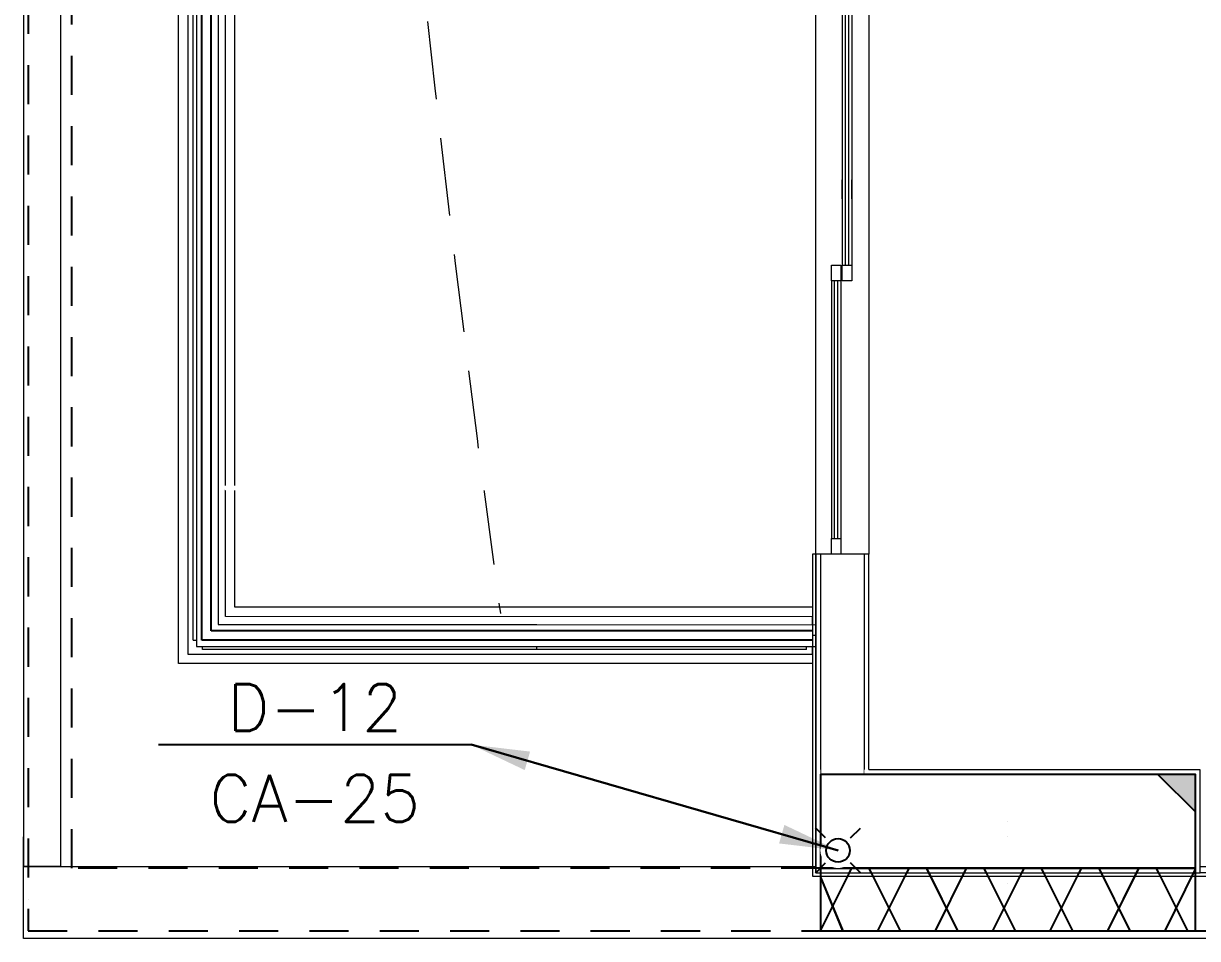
# Model space of a CAD drawing. Header units: millimetres. Extents: x 188.6 to 263.2, y 40.1 to 120.1.
# Drawn here: x 205.008 to 208.765, y 40.232 to 43.16 of the extents above; entities that cross this region are included whole.
import ezdxf
from ezdxf.enums import TextEntityAlignment as Align

# ---------------------------------------------------------------- set-up
doc = ezdxf.new("R2010")
doc.units = ezdxf.units.MM
doc.set_wipeout_variables(frame=1)
for name, pattern in [('HIDDEN', [0.375, 0.25, -0.125]), ('HIDDEN2', [0.1875, 0.125, -0.0625]), ('Linha Tracejada 2_1', [300, 200, -100]), ('Wipeout_Contour', [1000, 0, -1000])]:
    doc.linetypes.add(name, pattern=pattern)
for name, color, linetype in [('ARQ', 8, 'Continuous'), ('ESTR-PILARES', 11, 'Continuous'), ('ESTR-VIGAS', 11, 'HIDDEN2'), ('ESTRUTURA', 7, 'Continuous'), ('INC-CORRIMÃO', 7, 'Continuous'), ('Portas ARCHICAD', 7, 'Continuous'), ('SPDA-COL', 7, 'Continuous'), ('SPDA-D', 164, 'Continuous')]:
    doc.layers.add(name, color=color, linetype=linetype)
doc.styles.add('60-75', font='romans.shx', dxfattribs={"height": 0.12})
doc.styles.add('ROMANS', font='ROMANS.SHX', dxfattribs={"height": 0.15})
doc.dimstyles.new('IND75', dxfattribs={"dimtxt": 0.15, "dimasz": 0.1875, "dimexe": 0.15, "dimexo": 0, "dimgap": 0.1, "dimtad": 1, "dimzin": 10, "dimdsep": 46, "dimtxsty": '60-75', "dimcen": 0, "dimclrd": 256, "dimclre": 1, "dimclrt": 256, "dimadec": 0, "dimazin": 0, "dimtfac": 1, "dimtix": 1, "dimtmove": 2, "dimatfit": 3, "dimfxl": 0.15, "dimtolj": 1, "dimtzin": 6, "dimarcsym": 0})

# ---------------------------------------------------------------- blocks, each defined once
blk = doc.blocks.new('ESTR-1TP-29.09.2016')
at = {"layer": 'ESTR-PILARES'}
for p, q in [((4.8374, 2.9302), (4.8374, 2.9302)), ((4.8374, 2.8802), (4.8374, 2.8802)), ((4.2374, 2.5802), (4.3377, 2.7802)), ((4.3927, 2.7802), (4.4927, 2.5802)), ((4.4216, 2.5802), (4.5216, 2.7802)), ((4.5765, 2.7802), (4.6765, 2.5802)), ((4.6054, 2.5802), (4.7054, 2.7802)), ((4.7604, 2.7802), (4.8604, 2.5802)), ((4.7893, 2.5802), (4.8893, 2.7802)), ((4.9442, 2.7802), (5.0442, 2.5802)), ((4.9731, 2.5802), (5.0731, 2.7802)), ((5.1281, 2.7802), (5.2281, 2.5802)), ((5.157, 2.5802), (5.257, 2.7802)), ((5.3119, 2.7802), (5.4119, 2.5802)), ((4.2374, 2.7516), (4.3088, 2.5802)), ((5.3408, 2.5802), (5.4374, 2.7768)), ((4.8374, 2.7302), (4.8374, 2.7302)), ((4.2374, 2.5802), (4.2374, 2.5802)), ((4.2374, 2.5802), (4.2374, 2.5802)), ((5.4374, 2.5802), (5.4374, 2.5802)), ((5.4374, 2.5802), (5.4374, 2.5802))]:
    blk.add_line(p, q, dxfattribs=at)
for points in [[(4.2374, 2.7802), (5.4374, 2.7802), (5.4374, 3.0802), (4.2374, 3.0802), (4.2374, 2.7802)], [(5.4374, 3.0802), (5.3174, 3.0802), (5.4374, 2.9602), (5.4374, 3.0802)], [(5.4374, 2.7802), (4.2374, 2.7802), (4.2374, 2.5802), (5.4374, 2.5802), (5.4374, 2.7802)]]:
    blk.add_lwpolyline(points, dxfattribs=at)
for points in [[(5.4374, 3.0802), (5.3174, 3.0802), (5.4374, 2.9602)], [(5.4374, 3.0802), (5.4374, 2.9602), (5.4374, 3.0802)]]:
    blk.add_solid(points, dxfattribs=at)
at = {"layer": 'ESTR-VIGAS'}
blk.add_line((1.7024, 2.6802), (1.7024, 2.6802), dxfattribs=at)
for points in [[(1.7024, 12.7752), (1.7024, 2.5802), (5.4374, 2.5802)], [(4.2374, 2.7802), (1.8424, 2.7802), (1.8424, 11.9752)], [(11.7374, 2.7802), (5.4374, 2.7802)], [(5.4374, 2.5802), (11.7374, 2.5802)]]:
    blk.add_lwpolyline(points, dxfattribs=at)
blk = doc.blocks.new('Porta de Correr 21_5')
at = {"color": 254, "linetype": 'Wipeout_Contour', "lineweight": 0, "ltscale": 10976.212796}
blk.add_wipeout([(900, 50), (-900, 50), (-900, -35), (-850, -35), (-25, -35), (25, -35), (25, -65), (-25, -65), (-850, -65), (-900, -65), (-900, -120), (900, -120), (900, -30), (850, -30), (25, -30), (-25, -30), (-25, 0), (25, 0), (850, 0), (900, 0)], dxfattribs=at).dxf.layer = 'Portas ARCHICAD'
at = {"layer": 'Portas ARCHICAD', "color": 8, "linetype": 'Continuous', "lineweight": 0}
for p, q in [((900, 50), (-900, 50)), ((-900, 50), (-900, 35)), ((900, 35), (900, 50)), ((-900, 35), (-900, -105)), ((900, -105), (900, 35)), ((900, -30), (900, 0)), ((-900, -35), (-900, -65)), ((-900, -105), (-900, -120)), ((900, -120), (900, -105)), ((-900, -120), (900, -120))]:
    blk.add_line(p, q, dxfattribs=at)
at = {"color": 254, "linetype": 'Wipeout_Contour', "lineweight": 0, "ltscale": 1752.213372}
blk.add_wipeout([(25, 0), (25, -10), (850, -10), (850, 0)], dxfattribs=at).dxf.layer = 'Portas ARCHICAD'
at = {"color": 254, "linetype": 'Wipeout_Contour', "lineweight": 0, "ltscale": 1795.560345}
blk.add_wipeout([(-850, -35), (-850, -45), (-25, -45), (-25, -35)], dxfattribs=at).dxf.layer = 'Portas ARCHICAD'
at = {"color": 254, "linetype": 'Wipeout_Contour', "lineweight": 0, "ltscale": 1772.575676}
blk.add_wipeout([(25, -30), (850, -30), (850, -20), (25, -20)], dxfattribs=at).dxf.layer = 'Portas ARCHICAD'
at = {"color": 254, "linetype": 'Wipeout_Contour', "lineweight": 0, "ltscale": 1833.440941}
blk.add_wipeout([(-850, -65), (-25, -65), (-25, -55), (-850, -55)], dxfattribs=at).dxf.layer = 'Portas ARCHICAD'
at = {"color": 254, "linetype": 'Wipeout_Contour', "lineweight": 0, "ltscale": 1759.799264}
blk.add_wipeout([(25, -10), (25, -20), (850, -20), (850, -10)], dxfattribs=at).dxf.layer = 'Portas ARCHICAD'
at = {"color": 254, "linetype": 'Wipeout_Contour', "lineweight": 0, "ltscale": 1813.995774}
blk.add_wipeout([(-850, -45), (-850, -55), (-25, -55), (-25, -45)], dxfattribs=at).dxf.layer = 'Portas ARCHICAD'
at = {"layer": 'Portas ARCHICAD', "color": 8, "linetype": 'Continuous', "lineweight": 0}
for p, q in [((-25, 0), (-25, -30)), ((25, 0), (-25, 0)), ((25, 0), (850, 0)), ((25, -30), (25, 0)), ((850, 0), (850, -30)), ((900, 0), (850, 0)), ((-850, -35), (-900, -35)), ((-850, -35), (-25, -35)), ((-850, -65), (-850, -35)), ((-637.5, -34.9), (-298.1, -34.9)), ((-237.5, -34.9), (-298.1, -34.9)), ((-25, -30), (25, -30)), ((-25, -35), (-25, -65)), ((25, -35), (-25, -35)), ((850, -10), (25, -10)), ((25, -20), (850, -20)), ((25, -30), (850, -30)), ((25, -65), (25, -35)), ((850, -30), (900, -30)), ((-900, -65), (-850, -65)), ((-25, -45), (-850, -45)), ((-850, -55), (-25, -55)), ((-850, -65), (-25, -65)), ((-637.5, -65.1), (-298.1, -65.1)), ((-237.5, -65.1), (-298.1, -65.1)), ((-25, -65), (25, -65))]:
    blk.add_line(p, q, dxfattribs=at)
blk = doc.blocks.new('arq-3pav')
at = {"layer": 'ARQ', "color": 8, "linetype": 'Continuous', "lineweight": 0}
for p, q in [((0.4961, 0.8553), (0.4961, 10.02)), ((0.6761, 1.0353), (0.6761, 10.02)), ((2.5253, 1.035), (0.6761, 1.0353)), ((2.5253, 0.855), (0.4961, 0.8553))]:
    blk.add_line(p, q, dxfattribs=at)
at = {"layer": 'ARQ', "color": 8, "linetype": 'Continuous', "lineweight": 0, "flags": 128}
for points in [[(2.5353, 1.2051), (2.5253, 1.2051)], [(2.5253, 0.1749), (5.0953, 0.1749)], [(5.0953, 0.1849), (2.5353, 0.1849)], [(5.0953, 0.1849), (2.5353, 0.1849)], [(2.5353, 0.1749), (5.0953, 0.1749)]]:
    blk.add_lwpolyline(points, dxfattribs=at)
blk.add_lwpolyline([(11.275, -0.025), (0, -0.025), (0, 0.205), (11.275, 0.205)], close=True, dxfattribs=at)
at = {"layer": 'ARQ', "color": 8, "linetype": 'HIDDEN', "lineweight": 0}
blk.add_arc((68.4531, 10.2148), 67.5565, 180.16516, 187.826918, dxfattribs=at)
at = {"color": 8, "linetype": 'Wipeout_Contour', "lineweight": 0, "ltscale": 70050.249367}
blk.add_wipeout([(2.6903, 1.2051), (2.6903, 0.5149), (2.7053, 0.5149), (2.7053, 1.2051)], dxfattribs=at).dxf.layer = 'ARQ'
at = {"color": 8, "linetype": 'Wipeout_Contour', "lineweight": 0, "ltscale": 74292.257195}
blk.add_wipeout([(0.5261, 0.8853), (2.5253, 0.885), (2.5253, 0.9), (0.5411, 0.9003)], dxfattribs=at).dxf.layer = 'ARQ'
at = {"layer": 'ARQ', "color": 8, "linetype": 'Continuous', "lineweight": 0}
blk.add_line((2.6903, 1.2051), (2.6903, 0.4999), dxfattribs=at)
at = {"layer": 'ARQ', "color": 8, "linetype": 'Continuous', "lineweight": 0, "flags": 128}
blk.add_lwpolyline([(2.7053, 0.5149), (2.7053, 1.2051)], dxfattribs=at)
at = {"color": 8, "linetype": 'Wipeout_Contour', "lineweight": 0, "ltscale": 84654.079495}
blk.add_wipeout([(0.12, 0.205), (0.12, 20.185), (0.105, 20.2), (0.105, 0.205)], dxfattribs=at).dxf.layer = 'ARQ'
at = {"color": 8, "linetype": 'Wipeout_Contour', "lineweight": 0, "ltscale": 74113.932887}
blk.add_wipeout([(0.5411, 0.9003), (2.5253, 0.9), (2.5253, 0.99), (0.6311, 0.9903)], dxfattribs=at).dxf.layer = 'ARQ'
at = {"layer": 'ARQ', "color": 8, "linetype": 'Linha Tracejada 2_1', "lineweight": 0, "flags": 128}
for points in [[(0.5261, 0.8853), (2.5253, 0.885)], [(2.5253, 0.885), (2.5253, 0.9)]]:
    blk.add_lwpolyline(points, dxfattribs=at)
at = {"color": 8, "linetype": 'Wipeout_Contour', "lineweight": 0, "ltscale": 84896.24501}
blk.add_wipeout([(0.105, 0.205), (0.105, 20.2), (0.015, 20.29), (0.015, 0.205)], dxfattribs=at).dxf.layer = 'ARQ'
at = {"color": 8, "linetype": 'Wipeout_Contour', "lineweight": 0, "ltscale": 73935.643886}
blk.add_wipeout([(0.6311, 0.9903), (2.5253, 0.99), (2.5253, 1.005), (0.6461, 1.0053)], dxfattribs=at).dxf.layer = 'ARQ'
at = {"layer": 'ARQ', "color": 8, "linetype": 'Continuous', "lineweight": 0}
for p, q in [((2.5253, 1.035), (2.5253, 0.855)), ((0.12, 0.205), (0.12, 0.505))]:
    blk.add_line(p, q, dxfattribs=at)
at = {"layer": 'ARQ', "color": 8, "linetype": 'Continuous', "lineweight": 0, "flags": 128}
for points in [[(0.12, 0.205), (0.12, 20.185)], [(0.12, 0.205), (0.105, 0.205)]]:
    blk.add_lwpolyline(points, dxfattribs=at)
at = {"layer": 'ARQ', "color": 8, "linetype": 'Linha Tracejada 2_1', "lineweight": 0, "flags": 128}
for points in [[(2.5253, 1.005), (0.6461, 1.0053)], [(2.5253, 0.99), (2.5253, 1.005)], [(2.5253, 0.9), (2.5253, 0.99)]]:
    blk.add_lwpolyline(points, dxfattribs=at)
at = {"color": 8, "linetype": 'Wipeout_Contour', "lineweight": 0, "ltscale": 85138.427341}
blk.add_wipeout([(0.015, 0.205), (0.015, 20.29), (0, 20.305), (0, 0.205)], dxfattribs=at).dxf.layer = 'ARQ'
at = {"color": 8, "linetype": 'Wipeout_Contour', "lineweight": 0, "ltscale": 75473.524712}
blk.add_wipeout([(0.5261, 10.02), (0.5261, 0.8853), (0.5411, 0.9003), (0.5411, 10.02)], dxfattribs=at).dxf.layer = 'ARQ'
at = {"layer": 'ARQ', "color": 8, "linetype": 'Continuous', "lineweight": 0}
blk.add_line((0, 0), (0, 0.3), dxfattribs=at)
at = {"layer": 'ARQ', "color": 8, "linetype": 'Continuous', "lineweight": 0, "flags": 128}
for points in [[(0, 20.305), (0, 0.205)], [(0.015, 0.205), (0, 0.205)], [(0.105, 0.205), (0.015, 0.205)]]:
    blk.add_lwpolyline(points, dxfattribs=at)
at = {"color": 8, "linetype": 'Wipeout_Contour', "lineweight": 0, "ltscale": 75233.061845}
blk.add_wipeout([(0.5411, 10.02), (0.5411, 0.9003), (0.6311, 0.9903), (0.6311, 10.02)], dxfattribs=at).dxf.layer = 'ARQ'
at = {"color": 8, "linetype": 'Wipeout_Contour', "lineweight": 0, "ltscale": 72118.461719}
blk.add_wipeout([(2.5453, 0.9794), (1.6429, 0.9797), (1.6429, 0.9097), (2.5453, 0.9095)], dxfattribs=at).dxf.layer = 'ARQ'
at = {"layer": 'ARQ', "color": 8, "linetype": 'Linha Tracejada 2_1', "lineweight": 0, "flags": 128}
blk.add_lwpolyline([(0.5261, 10.02), (0.5261, 0.8853)], dxfattribs=at)
at = {"layer": 'ARQ', "color": 8, "linetype": 'Continuous', "lineweight": 0, "flags": 128}
for points in [[(2.5253, 1.2051), (2.5253, 0.1849)], [(2.5353, 0.1849), (2.5353, 1.2051)], [(2.5453, 0.9095), (2.5453, 0.9794)], [(2.5253, 0.9451), (2.5253, 0.1749)], [(2.5353, 0.9451), (2.5253, 0.9451)], [(2.5353, 0.1849), (2.5353, 0.9451)]]:
    blk.add_lwpolyline(points, dxfattribs=at)
at = {"color": 8, "linetype": 'Wipeout_Contour', "lineweight": 0, "ltscale": 74992.629588}
blk.add_wipeout([(0.6311, 10.02), (0.6311, 0.9903), (0.6461, 1.0053), (0.6461, 10.02)], dxfattribs=at).dxf.layer = 'ARQ'
at = {"layer": 'ARQ', "color": 8, "linetype": 'Linha Tracejada 2_1', "lineweight": 0, "flags": 128}
blk.add_lwpolyline([(0.6461, 1.0053), (0.6461, 10.02)], dxfattribs=at)
at = {"color": 8, "linetype": 'Wipeout_Contour', "lineweight": 0, "ltscale": 74739.227108}
blk.add_wipeout([(0.6235, 2.8274), (0.6237, 3.8774), (0.5537, 3.8774), (0.5535, 2.8274)], dxfattribs=at).dxf.layer = 'ARQ'
at = {"color": 8, "linetype": 'Wipeout_Contour', "lineweight": 0, "ltscale": 76000.312663}
blk.add_wipeout([(1.4983, 0.9797), (0.6232, 0.9799), (0.5532, 0.9099), (1.4983, 0.9097)], dxfattribs=at).dxf.layer = 'ARQ'
at = {"color": 8, "linetype": 'Wipeout_Contour', "lineweight": 0, "ltscale": 75900.538115}
blk.add_wipeout([(0.6234, 1.7774), (0.6235, 2.8274), (0.5535, 2.8274), (0.5534, 1.7774)], dxfattribs=at).dxf.layer = 'ARQ'
at = {"color": 8, "linetype": 'Wipeout_Contour', "lineweight": 0, "ltscale": 74044.802021}
blk.add_wipeout([(1.6429, 0.9797), (1.4983, 0.9797), (1.4983, 0.9097), (1.6429, 0.9097)], dxfattribs=at).dxf.layer = 'ARQ'
at = {"color": 8, "linetype": 'Wipeout_Contour', "lineweight": 0, "ltscale": 77111.893291}
blk.add_wipeout([(0.6232, 0.9799), (0.6234, 1.7774), (0.5534, 1.7774), (0.5532, 0.9099)], dxfattribs=at).dxf.layer = 'ARQ'
at = {"layer": 'ARQ', "color": 8, "linetype": 'Continuous', "lineweight": 0, "flags": 128}
for points in [[(0.6246, 10.0149), (0.6245, 9.1274), (0.6243, 8.0774), (0.6241, 7.0274), (0.624, 5.9774), (0.6238, 4.9274), (0.6237, 3.8774), (0.6235, 2.8274), (0.6234, 1.7774), (0.6232, 0.9799)], [(0.6232, 0.9799), (1.4983, 0.9797), (1.6429, 0.9797), (2.5453, 0.9794)]]:
    blk.add_lwpolyline(points, dxfattribs=at)
at = {"color": 8, "linetype": 'Wipeout_Contour', "lineweight": 0, "ltscale": 95214.000036}
blk.add_wipeout([(0.5435, 2.8274), (0.5434, 1.7774), (0.5534, 1.7774), (0.5534, 1.7974), (0.5535, 2.8274)], dxfattribs=at).dxf.layer = 'ARQ'
at = {"color": 8, "linetype": 'Wipeout_Contour', "lineweight": 0, "ltscale": 76087.990236}
blk.add_wipeout([(0.5732, 0.9099), (0.5732, 0.8999), (1.4983, 0.8997), (1.4983, 0.9097)], dxfattribs=at).dxf.layer = 'ARQ'
at = {"layer": 'ARQ', "color": 8, "linetype": 'Continuous', "lineweight": 0, "flags": 128}
blk.add_lwpolyline([(0.5732, 0.8999), (0.5732, 0.9099)], dxfattribs=at)
at = {"color": 8, "linetype": 'Wipeout_Contour', "lineweight": 0, "ltscale": 93739.234441}
blk.add_wipeout([(0.5437, 3.8774), (0.5435, 2.8274), (0.5535, 2.8274), (0.5535, 2.8474), (0.5537, 3.8774)], dxfattribs=at).dxf.layer = 'ARQ'
at = {"color": 8, "linetype": 'Wipeout_Contour', "lineweight": 0, "ltscale": 77272.929163}
blk.add_wipeout([(0.5434, 1.7774), (0.5432, 0.9299), (0.5532, 0.9299), (0.5534, 1.7774)], dxfattribs=at).dxf.layer = 'ARQ'
at = {"color": 8, "linetype": 'Wipeout_Contour', "lineweight": 0, "ltscale": 92678.513733}
blk.add_wipeout([(1.4983, 0.9097), (1.4983, 0.8997), (1.6429, 0.8997), (1.6429, 0.9097), (1.5183, 0.9097)], dxfattribs=at).dxf.layer = 'ARQ'
at = {"layer": 'ARQ', "color": 8, "linetype": 'Continuous', "lineweight": 0, "flags": 128}
for points in [[(0.5546, 10.0149), (0.5545, 9.1274), (0.5543, 8.0774), (0.5541, 7.0274), (0.554, 5.9774), (0.5538, 4.9274), (0.5537, 3.8774), (0.5535, 2.8274), (0.5534, 1.7774), (0.5532, 0.9099)], [(0.5432, 0.9299), (0.5434, 1.7774), (0.5435, 2.8274), (0.5437, 3.8774), (0.5438, 4.9274), (0.544, 5.9774), (0.5441, 7.0274), (0.5443, 8.0774), (0.5445, 9.1274), (0.5446, 9.9749)], [(0.5432, 0.9299), (0.5532, 0.9299)]]:
    blk.add_lwpolyline(points, dxfattribs=at)
at = {"color": 8, "linetype": 'Wipeout_Contour', "lineweight": 0, "ltscale": 72254.666146}
blk.add_wipeout([(1.6429, 0.8997), (2.5053, 0.8995), (2.5053, 0.9095), (1.6429, 0.9097)], dxfattribs=at).dxf.layer = 'ARQ'
at = {"layer": 'ARQ', "color": 8, "linetype": 'Continuous', "lineweight": 0, "flags": 128}
for points in [[(0.5532, 0.9099), (1.4983, 0.9097), (1.6429, 0.9097), (2.5453, 0.9095)], [(1.6429, 0.8997), (1.6429, 0.9097)], [(2.5053, 0.8995), (2.5053, 0.9095)], [(2.5053, 0.8995), (1.6429, 0.8997), (1.4983, 0.8997), (0.5732, 0.8999)]]:
    blk.add_lwpolyline(points, dxfattribs=at)
at = {"color": 8, "linetype": 'Wipeout_Contour', "lineweight": 0, "ltscale": 70616.208966}
blk.add_wipeout([(2.5353, 1.2051), (2.5353, 0.5149), (2.5503, 0.5149), (2.5503, 1.2051)], dxfattribs=at).dxf.layer = 'ARQ'
at = {"layer": 'ARQ', "color": 8, "linetype": 'Continuous', "lineweight": 0}
blk.add_line((2.5503, 1.2051), (2.5503, 0.4999), dxfattribs=at)
at = {"layer": 'ARQ', "color": 8, "linetype": 'Continuous', "lineweight": 0, "flags": 128}
blk.add_lwpolyline([(2.5353, 1.2051), (2.5353, 0.5149)], dxfattribs=at)
at = {"layer": 'ARQ', "color": 8, "linetype": 'Continuous', "lineweight": 0, "xscale": -0.001, "yscale": 0.001, "rotation": 90}
blk.add_blockref('Porta de Correr 21_5', (2.5853, 2.1051), dxfattribs=at)
at = {"color": 8, "linetype": 'Wipeout_Contour', "lineweight": 0, "ltscale": 173873.224778}
blk.add_wipeout([(2.5353, 0.4999), (2.5353, 0.1849), (3.7653, 0.1849), (3.7653, 0.5149), (2.7053, 0.5149), (2.7053, 0.4999), (3.7503, 0.4999), (3.7503, 0.1999), (2.5503, 0.1999), (2.5503, 0.4999)], dxfattribs=at).dxf.layer = 'ARQ'
at = {"color": 8, "linetype": 'Wipeout_Contour', "lineweight": 0, "ltscale": 82099.389582}
blk.add_wipeout([(2.5253, 1.4245), (0.6311, 1.4245), (0.6461, 1.4095), (2.5253, 1.4095)], dxfattribs=at).dxf.layer = 'ARQ'
at = {"color": 8, "linetype": 'Wipeout_Contour', "lineweight": 0, "ltscale": 71189.928893}
blk.add_wipeout([(2.5353, 0.4999), (2.5503, 0.4999), (2.5503, 0.5149), (2.5353, 0.5149)], dxfattribs=at).dxf.layer = 'ARQ'
at = {"color": 8, "linetype": 'Wipeout_Contour', "lineweight": 0, "ltscale": 70628.603167}
blk.add_wipeout([(2.6903, 0.4999), (2.7053, 0.4999), (2.7053, 0.5149), (2.6903, 0.5149)], dxfattribs=at).dxf.layer = 'ARQ'
at = {"color": 8, "linetype": 'Wipeout_Contour', "lineweight": 0, "ltscale": 69283.138032}
blk.add_wipeout([(2.5503, 0.1999), (3.7503, 0.1999), (3.7503, 0.4999), (2.5503, 0.4999)], dxfattribs=at).dxf.layer = 'ARQ'
at = {"layer": 'ARQ', "color": 8, "linetype": 'Continuous', "lineweight": 0, "flags": 128}
for points in [[(2.5353, 0.4999), (2.5353, 0.1849), (3.7653, 0.1849), (3.7653, 0.5149), (2.7053, 0.5149)], [(2.5353, 0.5149), (2.5353, 0.4999)]]:
    blk.add_lwpolyline(points, dxfattribs=at)
blk.add_lwpolyline([(2.5503, 0.1999), (3.7503, 0.1999), (3.7503, 0.4999), (2.5503, 0.4999)], close=True, dxfattribs=at)
at = {"layer": 'ESTRUTURA'}
blk.add_blockref('ESTR-1TP-29.09.2016', (-1.6874, -2.5802), dxfattribs=at)
blk = doc.blocks.new('INDU')
at = {"color": 7}
blk.add_line((-0.005, 0), (0.005, 0), dxfattribs=at)
at = {"style": 'ROMANS'}
for tag, p in [('TQ-01', (0, 0.001189)), ('100', (0, -0.001718))]:
    blk.add_attdef(tag, text='', height=0.0015, dxfattribs=at).set_placement(p, align=Align.MIDDLE)
blk = doc.blocks.new('cap')
blk.add_wipeout([(0.0003, 0.075), (-0.0036, 0.0749), (-0.0076, 0.0746), (-0.0115, 0.0741), (-0.0153, 0.0734), (-0.0191, 0.0725), (-0.0229, 0.0714), (-0.0266, 0.0701), (-0.0302, 0.0686), (-0.0338, 0.067), (-0.0373, 0.0651), (-0.0406, 0.0631), (-0.0439, 0.0608), (-0.047, 0.0585), (-0.05, 0.0559), (-0.0528, 0.0532), (-0.0555, 0.0504), (-0.0581, 0.0474), (-0.0605, 0.0443), (-0.0627, 0.0411), (-0.0648, 0.0377), (-0.0667, 0.0343), (-0.0684, 0.0308), (-0.0699, 0.0271), (-0.0712, 0.0234), (-0.0724, 0.0197), (-0.0733, 0.0159), (-0.074, 0.012), (-0.0746, 0.0081), (-0.0749, 0.0042), (-0.075, 0.0003), (-0.0749, -0.0036), (-0.0746, -0.0076), (-0.0741, -0.0115), (-0.0734, -0.0153), (-0.0725, -0.0191), (-0.0714, -0.0229), (-0.0701, -0.0266), (-0.0686, -0.0302), (-0.067, -0.0338), (-0.0651, -0.0373), (-0.0631, -0.0406), (-0.0608, -0.0439), (-0.0585, -0.047), (-0.0559, -0.05), (-0.0532, -0.0528), (-0.0504, -0.0555), (-0.0474, -0.0581), (-0.0443, -0.0605), (-0.0411, -0.0627), (-0.0377, -0.0648), (-0.0343, -0.0667), (-0.0308, -0.0684), (-0.0271, -0.0699), (-0.0234, -0.0712), (-0.0197, -0.0724), (-0.0159, -0.0733), (-0.012, -0.074), (-0.0081, -0.0746), (-0.0042, -0.0749), (-0.0003, -0.075), (0.0036, -0.0749), (0.0076, -0.0746), (0.0115, -0.0741), (0.0153, -0.0734), (0.0191, -0.0725), (0.0229, -0.0714), (0.0266, -0.0701), (0.0302, -0.0686), (0.0338, -0.067), (0.0373, -0.0651), (0.0406, -0.0631), (0.0439, -0.0608), (0.047, -0.0585), (0.05, -0.0559), (0.0528, -0.0532), (0.0555, -0.0504), (0.0581, -0.0474), (0.0605, -0.0443), (0.0627, -0.0411), (0.0648, -0.0377), (0.0667, -0.0343), (0.0684, -0.0308), (0.0699, -0.0271), (0.0712, -0.0234), (0.0724, -0.0197), (0.0733, -0.0159), (0.074, -0.012), (0.0746, -0.0081), (0.0749, -0.0042), (0.075, -0.0003), (0.0749, 0.0036), (0.0746, 0.0076), (0.0741, 0.0115), (0.0734, 0.0153), (0.0725, 0.0191), (0.0714, 0.0229), (0.0701, 0.0266), (0.0686, 0.0302), (0.067, 0.0338), (0.0651, 0.0373), (0.0631, 0.0406), (0.0608, 0.0439), (0.0585, 0.047), (0.0559, 0.05), (0.0532, 0.0528), (0.0504, 0.0555), (0.0474, 0.0581), (0.0443, 0.0605), (0.0411, 0.0627), (0.0377, 0.0648), (0.0343, 0.0667), (0.0308, 0.0684), (0.0271, 0.0699), (0.0234, 0.0712), (0.0197, 0.0724), (0.0159, 0.0733), (0.012, 0.074), (0.0081, 0.0746), (0.0042, 0.0749)])
for p, q in [((-0.053, 0.053), (-0.0955, 0.0955)), ((0.053, 0.053), (0.0955, 0.0955)), ((-0.0955, -0.0955), (-0.053, -0.053)), ((0.0955, -0.0955), (0.053, -0.053))]:
    blk.add_line(p, q)
blk.add_circle((0, 0), 0.0504)

msp = doc.modelspace()

# ---------------------------------------------------------------- block references
msp.add_blockref('arq-3pav', (205.0084, 40.2568))

# ---------------------------------------------------------------- next in the draw order: linework, layer by layer
at = {"layer": 'INC-CORRIMÃO'}
for p, q in [((205.5787, 41.1867), (205.5788, 50.2768)), ((205.6087, 41.2167), (205.6088, 50.2768)), ((207.5337, 41.2167), (205.6087, 41.2167)), ((207.5337, 41.1867), (205.5787, 41.1867))]:
    msp.add_line(p, q, dxfattribs=at)

# ---------------------------------------------------------------- next in the draw order: block references
at = {"layer": 'ESTRUTURA'}
msp.add_blockref('ESTR-1TP-29.09.2016', (203.3211, 37.6766), dxfattribs=at)
at = {"layer": 'SPDA-COL', "xscale": 100, "yscale": 100, "zscale": 100}
msp.add_blockref('INDU', (205.9408, 40.8524), dxfattribs=at).add_auto_attribs({'100': 'CA-25', 'TQ-01': 'D-12'})

# ---------------------------------------------------------------- next in the draw order: block references
at = {"layer": 'SPDA-D', "xscale": 0.75, "yscale": 0.75, "zscale": 0.75}
msp.add_blockref('cap', (207.615, 40.5138), dxfattribs=at)

# ---------------------------------------------------------------- next in the draw order: leaders
at = {"layer": 'SPDA-COL'}
for points in [[(207.615, 40.5138), (206.4408, 40.8524)], [(206.4408, 40.8524), (207.615, 40.5138)]]:
    msp.add_leader(points, dimstyle='IND75', dxfattribs=at)

doc.saveas('drawing.dxf')
